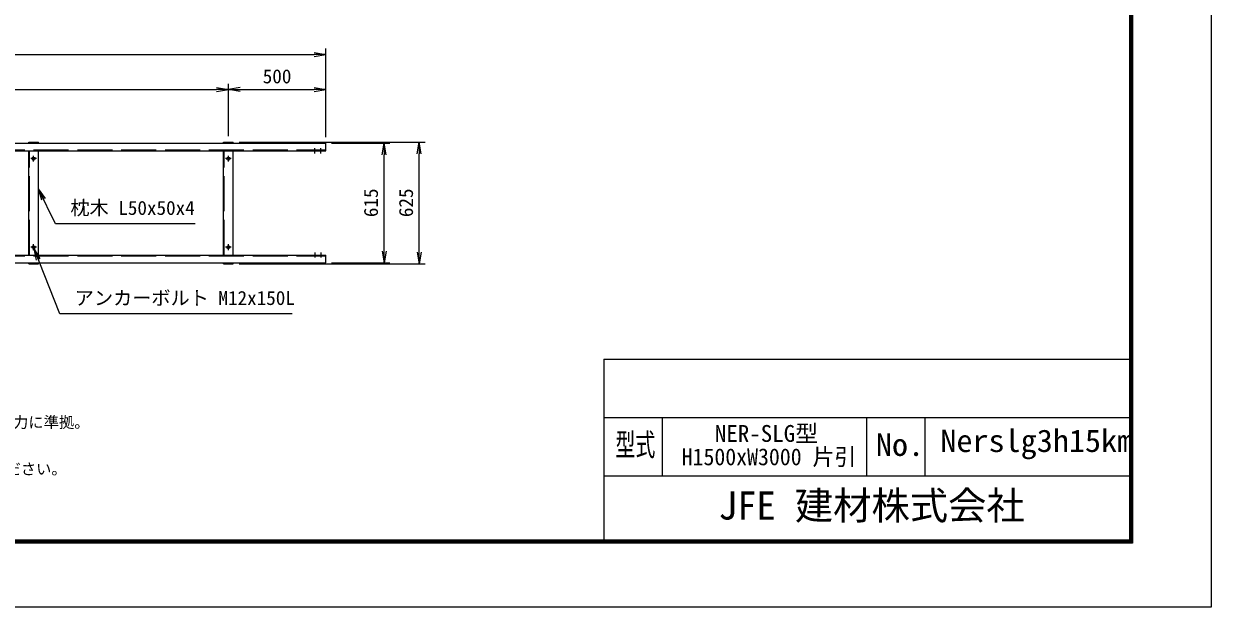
# Model space of a CAD drawing. Units: millimetres, scale not verified. Extents: x -6300 to 6300, y -4455 to 4455.
# Drawn here: x 202 to 6300, y -4455 to -1458 of the extents above; entities that cross this region are included whole.
import ezdxf
from ezdxf.enums import TextEntityAlignment as Align

# ---------------------------------------------------------------- set-up
doc = ezdxf.new("R2010")
doc.units = ezdxf.units.MM
doc.header["$LTSCALE"] = 30
doc.linetypes.add('DASHED', pattern=[7.5, 6, -1.5])
doc.linetypes.add('USER1', pattern=[50.8, 31.75, -6.35, 6.35, -6.35])
for name, color, linetype, lineweight in [('0-0_D-STR-DIM', 7, 'Continuous', 9), ('0-1_0', 7, 'Continuous', 9), ('0-3_D-BMK', 2, 'USER1', 13), ('0-6_D-STR5', 3, 'Continuous', 18), ('0-7_D-STR-TXT', 7, 'Continuous', 9), ('0-A_D-TTL', 7, 'Continuous', 9)]:
    doc.layers.add(name, color=color, linetype=linetype, lineweight=lineweight)
doc.layers.add('0-B_D-TTL-TXT', color=7, linetype='Continuous')
doc.styles.add('ＭＳ ゴシック', font='')
doc.styles.get('ＭＳ ゴシック').set_extended_font_data('MS Gothic')

# ---------------------------------------------------------------- blocks, each defined once
blk = doc.blocks.new('_Open')
at = {"layer": '0-1_0'}
blk.add_line((-30, 5), (0, 0), dxfattribs=at)
blk.add_lwpolyline([(-30, -5), (0, 0), (-30, 0)], dxfattribs=at)

msp = doc.modelspace()

# ---------------------------------------------------------------- linework, layer by layer
at = {"layer": '0-0_D-STR-DIM'}
for p, q in [((-4187.43, -1615.82), (1692.57, -1615.82)), ((1752.57, -2040.82), (1752.57, -1585.82)), ((1252.57, -2035.82), (1252.57, -1765.82)), ((1252.57, -2035.82), (1252.57, -1765.82)), ((1752.57, -2040.82), (1752.57, -1765.82)), ((-3687.43, -1795.82), (1192.57, -1795.82)), ((1312.57, -1795.82), (1692.57, -1795.82)), ((1307.57, -2065.82), (2262.57, -2065.82)), ((1782.57, -2070.82), (2082.57, -2070.82)), ((2052.57, -2625.82), (2052.57, -2130.82)), ((2232.57, -2630.82), (2232.57, -2125.82)), ((1307.57, -2690.82), (2262.57, -2690.82)), ((1782.57, -2685.82), (2082.57, -2685.82))]:
    msp.add_line(p, q, dxfattribs=at)
at = {"layer": '0-3_D-BMK'}
for p, q in [((1697.57, -2124.07), (1697.57, -2097.57)), ((1727.57, -2124.07), (1727.57, -2097.57)), ((267.57, -2150.82), (237.57, -2150.82)), ((252.57, -2165.82), (252.57, -2135.82)), ((1267.57, -2150.82), (1237.57, -2150.82)), ((1252.57, -2165.82), (1252.57, -2135.82)), ((267.57, -2605.82), (237.57, -2605.82)), ((252.57, -2620.82), (252.57, -2590.82)), ((1267.57, -2605.82), (1237.57, -2605.82)), ((1252.57, -2620.82), (1252.57, -2590.82)), ((1697.57, -2632.57), (1697.57, -2659.07)), ((1727.57, -2632.57), (1727.57, -2659.07))]:
    msp.add_line(p, q, dxfattribs=at)
at = {"layer": '0-6_D-STR5'}
for p, q in [((-4247.43, -2070.82), (1752.57, -2070.82)), ((227.57, -2065.82), (277.57, -2065.82)), ((227.57, -2070.82), (227.57, -2065.82)), ((277.57, -2070.82), (277.57, -2065.82)), ((1227.57, -2065.82), (1277.57, -2065.82)), ((1227.57, -2070.82), (1227.57, -2065.82)), ((1277.57, -2070.82), (1277.57, -2065.82)), ((1752.57, -2110.82), (1752.57, -2070.82)), ((-4247.43, -2110.82), (1752.57, -2110.82)), ((227.57, -2645.82), (227.57, -2110.82)), ((277.57, -2645.82), (277.57, -2110.82)), ((1227.57, -2645.82), (1227.57, -2110.82)), ((1277.57, -2645.82), (1277.57, -2110.82)), ((-4247.43, -2645.82), (1752.57, -2645.82)), ((1752.57, -2685.82), (1752.57, -2645.82)), ((-4247.43, -2685.82), (1752.57, -2685.82)), ((227.57, -2690.82), (227.57, -2685.82)), ((227.57, -2690.82), (277.57, -2690.82)), ((277.57, -2690.82), (277.57, -2685.82)), ((1227.57, -2690.82), (1227.57, -2685.82)), ((1227.57, -2690.82), (1277.57, -2690.82)), ((1277.57, -2690.82), (1277.57, -2685.82))]:
    msp.add_line(p, q, dxfattribs=at)
at = {"layer": '0-6_D-STR5', "linetype": 'DASHED'}
for p, q in [((231.57, -2070.82), (231.57, -2065.82)), ((1231.57, -2070.82), (1231.57, -2065.82)), ((-4247.43, -2105.82), (1752.57, -2105.82)), ((231.57, -2645.82), (231.57, -2110.82)), ((1231.57, -2645.82), (1231.57, -2110.82)), ((-4247.43, -2650.82), (1752.57, -2650.82)), ((231.57, -2690.82), (231.57, -2685.82)), ((1231.57, -2690.82), (1231.57, -2685.82))]:
    msp.add_line(p, q, dxfattribs=at)
at = {"layer": '0-6_D-STR5'}
for centre in [(252.57, -2150.82), (1252.57, -2150.82), (252.57, -2605.82), (1252.57, -2605.82)]:
    msp.add_circle(centre, 7.5, dxfattribs=at)
at = {"layer": '0-7_D-STR-TXT'}
for points in [[(1082.09, -2485.43), (365.21, -2485.43), (278.44, -2307.22)], [(1580.77, -2948.15), (387.45, -2948.15), (256.05, -2614.66)]]:
    msp.add_lwpolyline(points, dxfattribs=at)
at = {"layer": '0-A_D-TTL'}
for p, q in [((3180, -3180), (3180, -4110)), ((3180, -3180), (5880, -3180)), ((3180, -3480), (5880, -3480)), ((3480, -3480), (3480, -3780)), ((4530, -3480), (4530, -3780)), ((4830, -3480), (4830, -3780)), ((3180, -3780), (5880, -3780))]:
    msp.add_line(p, q, dxfattribs=at)
at = {"layer": '0-A_D-TTL', "color": 2, "lineweight": 18}
msp.add_lwpolyline([(-6300, 4455), (6300, 4455), (6300, -4455), (-6300, -4455)], close=True, dxfattribs=at)
at = {"layer": '0-A_D-TTL'}
for points in [[(-5895, 4125), (5895, 4125), (5895, -4125), (-5895, -4125)], [(-5891.25, 4121.25), (5891.25, 4121.25), (5891.25, -4121.25), (-5891.25, -4121.25)], [(-5887.5, 4117.5), (5887.5, 4117.5), (5887.5, -4117.5), (-5887.5, -4117.5)], [(-5883.75, 4113.75), (5883.75, 4113.75), (5883.75, -4113.75), (-5883.75, -4113.75)], [(-5880, 4110), (5880, 4110), (5880, -4110), (-5880, -4110)]]:
    msp.add_lwpolyline(points, close=True, dxfattribs=at)

# ---------------------------------------------------------------- block references
at = {"layer": '0-0_D-STR-DIM', "xscale": 2, "yscale": 2}
for p in [(1752.57, -1615.82), (1252.57, -1795.82), (1752.57, -1795.82)]:
    msp.add_blockref('_Open', p, dxfattribs=at)
for p, rotation in [((1252.57, -1795.82), 180), ((2052.57, -2070.82), 90), ((2232.57, -2065.82), 90), ((2052.57, -2685.82), 270), ((2232.57, -2690.82), 270)]:
    msp.add_blockref('_Open', p, dxfattribs=dict(at, rotation=rotation))
at = {"layer": '0-7_D-STR-TXT', "xscale": 2, "yscale": 2}
for p, rotation in [((277.57, -2305.43), 115.96244), ((255.32, -2612.8), 111.50577)]:
    msp.add_blockref('_Open', p, dxfattribs=dict(at, rotation=rotation))

# ---------------------------------------------------------------- texts
at = {"layer": '0-0_D-STR-DIM', "style": 'ＭＳ ゴシック'}
msp.add_text('500', height=72.14, dxfattribs=at).set_placement((1429.26, -1785.7), align=Align.BOTTOM_LEFT)
for s, p in [('615', (2042.45, -2451.22)), ('625', (2222.45, -2451.22))]:
    msp.add_text(s, height=72.14, rotation=90, dxfattribs=at).set_placement(p, align=Align.BOTTOM_LEFT)
at = {"layer": '0-7_D-STR-TXT', "style": 'ＭＳ ゴシック'}
for s, p in [('枕木 L50x50x4', (441.6, -2461.41)), ('アンカーボルト M12x150L', (463.84, -2924.13))]:
    msp.add_text(s, height=72.14, dxfattribs=at).set_placement(p, align=Align.BOTTOM_LEFT)
at = {"layer": '0-B_D-TTL-TXT', "style": 'ＭＳ ゴシック'}
for s, height, p in [('（設計条件）風荷重：昭和57年改正 建築基準法・同施行令に基づく風圧力に準拠。', 57.62, (-2406.87, -3550.87)), ('NER-SLG型', 86.66, (3750.6, -3631.65)), ('\u3000\u3000\u3000\u3000\u3000\u3000\u3000\u3000現地の地盤条件、通行車両等に合せて基礎計画してください。', 57.62, (-2406.87, -3790.87)), ('JFE 建材株式会社', 144.3, (3768.57, -4047.76))]:
    msp.add_text(s, height=height, dxfattribs=at).set_placement(p, align=Align.BOTTOM_LEFT)
for s, height, width, p in [('Nerslg3h15km', 115.5, 1.05, (4909, -3692.2)), ('型式', 115.5, 0.65, (3240.4, -3712.2)), ('No.', 115.5, 1.05, (4578, -3712.2)), ('H1500xW3000 片引', 86.66, 0.95, (3580.5, -3751.65))]:
    msp.add_text(s, height=height, dxfattribs=dict(at, width=width)).set_placement(p, align=Align.BOTTOM_LEFT)

doc.saveas('drawing.dxf')
